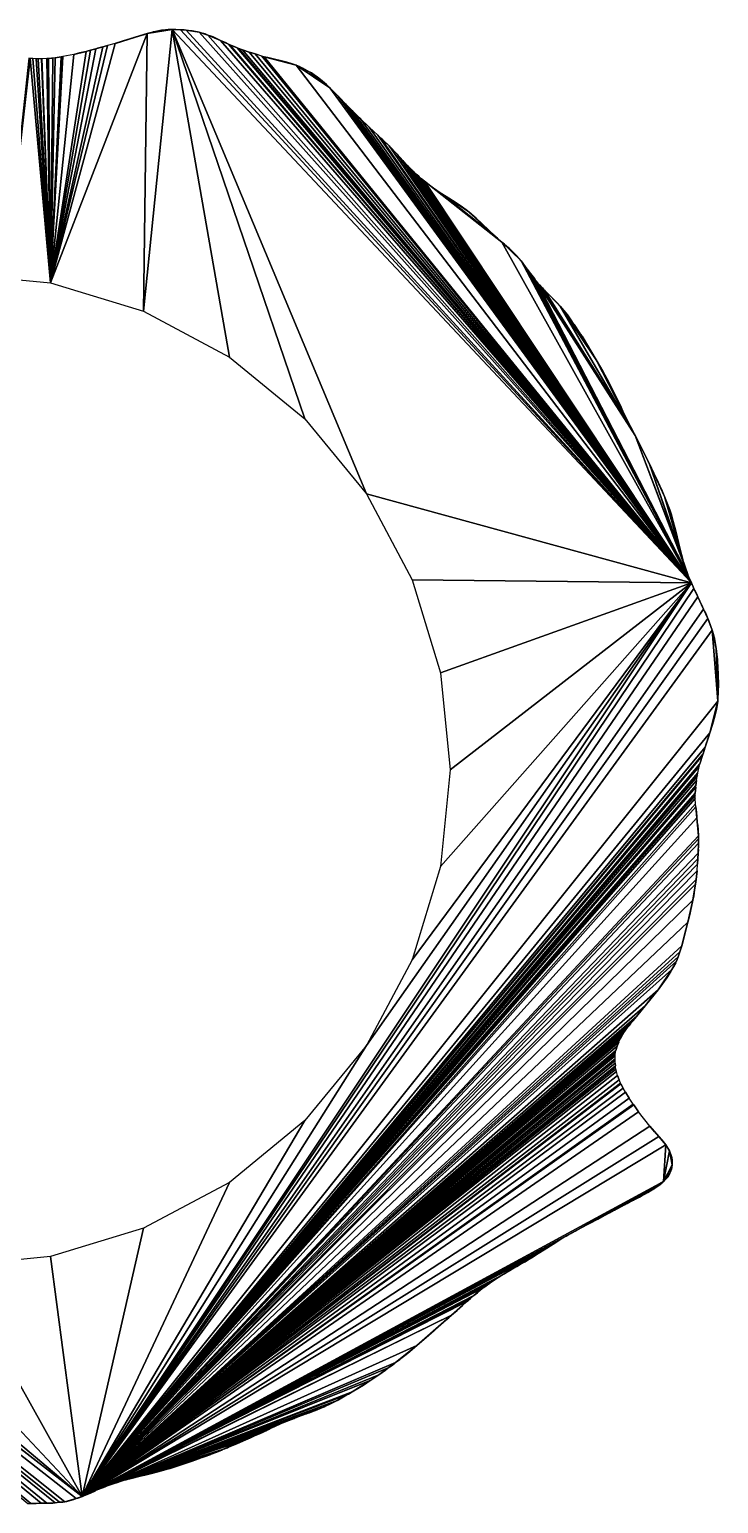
# Model space of a CAD drawing. Extents: x -96 to 96, y -94 to 92.
# Drawn here: x 9.5 to 95.5, y -91.7 to 92.5 of the extents above; entities that cross this region are included whole.
import ezdxf

# ---------------------------------------------------------------- set-up
doc = ezdxf.new("R2010")
doc.units = 0

msp = doc.modelspace()

# ---------------------------------------------------------------- linework, layer by layer
for points in [[(23.73, 57.28, 98), (34.45, 51.55, 98), (27.31, 92.46, 98)], [(23.73, 57.28, 98), (27.31, 92.46, 98), (24.18, 91.96, 98)], [(27.31, 92.46, 98), (25.22, 92.22, 98), (24.18, 91.96, 98)], [(25.22, 92.22, 98), (24.7, 92.11, 98), (24.18, 91.96, 98)], [(24.7, 92.11, 98), (24.39, 92.03, 98), (24.18, 91.96, 98)], [(25.22, 92.22, 98), (24.91, 92.17, 98), (24.7, 92.11, 98)], [(27.31, 92.46, 98), (25.74, 92.33, 98), (25.22, 92.22, 98)], [(25.74, 92.33, 98), (25.43, 92.28, 98), (25.22, 92.22, 98)], [(27.31, 92.46, 98), (26.27, 92.4, 98), (25.74, 92.33, 98)], [(26.27, 92.4, 98), (25.96, 92.37, 98), (25.74, 92.33, 98)], [(27.31, 92.46, 98), (26.48, 92.44, 98), (26.27, 92.4, 98)], [(27.31, 92.46, 98), (26.79, 92.45, 98), (26.48, 92.44, 98)], [(27.31, 92.46, 98), (27, 92.47, 98), (26.79, 92.45, 98)], [(28.34, 92.42, 98), (27.52, 92.47, 98), (27.31, 92.46, 98)], [(92.13, 23.33, 98), (28.34, 92.42, 98), (27.31, 92.46, 98)], [(51.55, 34.45, 98), (92.13, 23.33, 98), (27.31, 92.46, 98)], [(43.84, 43.84, 98), (51.55, 34.45, 98), (27.31, 92.46, 98)], [(34.45, 51.55, 98), (43.84, 43.84, 98), (27.31, 92.46, 98)], [(28.34, 92.42, 98), (27.73, 92.47, 98), (27.52, 92.47, 98)], [(29.05, 92.37, 98), (28.57, 92.42, 98), (28.34, 92.42, 98)], [(92.13, 23.33, 98), (29.05, 92.37, 98), (28.34, 92.42, 98)], [(29.05, 92.37, 98), (28.79, 92.41, 98), (28.57, 92.42, 98)], [(30.65, 92.12, 98), (29.61, 92.32, 98), (29.05, 92.37, 98)], [(92.13, 23.33, 98), (30.65, 92.12, 98), (29.05, 92.37, 98)], [(30.65, 92.12, 98), (29.77, 92.29, 98), (29.61, 92.32, 98)], [(31.75, 91.78, 98), (30.87, 92.06, 98), (30.65, 92.12, 98)], [(92.13, 23.33, 98), (31.75, 91.78, 98), (30.65, 92.12, 98)], [(12.1, 60.81, 98), (23.73, 57.28, 98), (24.18, 91.96, 98)], [(12.1, 60.81, 98), (24.18, 91.96, 98), (20.16, 90.72, 98)], [(12.1, 60.81, 98), (20.16, 90.72, 98), (19.23, 90.45, 98)], [(12.1, 60.81, 98), (19.23, 90.45, 98), (18.64, 90.3, 98)], [(12.1, 60.81, 98), (18.64, 90.3, 98), (17.76, 90.06, 98)], [(18.64, 90.3, 98), (17.95, 90.12, 98), (17.76, 90.06, 98)], [(18.64, 90.3, 98), (18.52, 90.27, 98), (17.95, 90.12, 98)], [(19.23, 90.45, 98), (18.69, 90.31, 98), (18.64, 90.3, 98)], [(19.23, 90.45, 98), (19.01, 90.39, 98), (18.69, 90.31, 98)], [(24.18, 91.96, 98), (20.22, 90.74, 98), (20.16, 90.72, 98)], [(24.18, 91.96, 98), (21.05, 91, 98), (20.22, 90.74, 98)], [(21.05, 91, 98), (20.25, 90.75, 98), (20.22, 90.74, 98)], [(24.18, 91.96, 98), (22.3, 91.39, 98), (21.05, 91, 98)], [(22.3, 91.39, 98), (21.73, 91.21, 98), (21.05, 91, 98)], [(21.73, 91.21, 98), (21.47, 91.14, 98), (21.05, 91, 98)], [(22.3, 91.39, 98), (21.94, 91.28, 98), (21.73, 91.21, 98)], [(24.18, 91.96, 98), (23.14, 91.65, 98), (22.3, 91.39, 98)], [(23.14, 91.65, 98), (22.52, 91.46, 98), (22.3, 91.39, 98)], [(24.18, 91.96, 98), (23.7, 91.82, 98), (23.14, 91.65, 98)], [(23.7, 91.82, 98), (23.39, 91.74, 98), (23.14, 91.65, 98)], [(24.18, 91.96, 98), (23.87, 91.88, 98), (23.7, 91.82, 98)], [(31.75, 91.78, 98), (31.42, 91.91, 98), (30.87, 92.06, 98)], [(33.33, 91.09, 98), (32.18, 91.63, 98), (31.75, 91.78, 98)], [(92.13, 23.33, 98), (33.33, 91.09, 98), (31.75, 91.78, 98)], [(33.33, 91.09, 98), (32.4, 91.55, 98), (32.18, 91.63, 98)], [(34.31, 90.64, 98), (34.02, 90.79, 98), (33.33, 91.09, 98)], [(92.13, 23.33, 98), (34.31, 90.64, 98), (33.33, 91.09, 98)], [(92.13, 23.33, 98), (34.51, 90.56, 98), (34.31, 90.64, 98)], [(35.41, 90.16, 98), (35.23, 90.25, 98), (34.51, 90.56, 98)], [(92.13, 23.33, 98), (35.41, 90.16, 98), (34.51, 90.56, 98)], [(6.46, 61.36, 98), (9.57, 88.86, 98), (9.39, 88.88, 98)], [(9.57, 88.86, 98), (6.46, 61.36, 98), (12.1, 60.81, 98)], [(9.9, 88.83, 98), (9.57, 88.86, 98), (12.1, 60.81, 98)], [(10.3, 88.81, 98), (9.9, 88.83, 98), (12.1, 60.81, 98)], [(10.58, 88.81, 98), (10.3, 88.81, 98), (12.1, 60.81, 98)], [(10.96, 88.8, 98), (10.58, 88.81, 98), (12.1, 60.81, 98)], [(11.03, 88.81, 98), (10.96, 88.8, 98), (12.1, 60.81, 98)], [(11.65, 88.83, 98), (11.03, 88.81, 98), (12.1, 60.81, 98)], [(11.87, 88.84, 98), (11.65, 88.83, 98), (12.1, 60.81, 98)], [(12.39, 88.9, 98), (12.23, 88.89, 98), (11.87, 88.84, 98)], [(12.39, 88.9, 98), (11.87, 88.84, 98), (12.1, 60.81, 98)], [(12.1, 60.81, 98), (17.76, 90.06, 98), (17.08, 89.87, 98)], [(12.1, 60.81, 98), (17.08, 89.87, 98), (16.56, 89.74, 98)], [(12.1, 60.81, 98), (16.56, 89.74, 98), (15, 89.35, 98)], [(12.1, 60.81, 98), (15, 89.35, 98), (13.66, 89.08, 98)], [(13.66, 89.08, 98), (13.44, 89.04, 98), (12.1, 60.81, 98)], [(13.44, 89.04, 98), (12.7, 88.93, 98), (12.1, 60.81, 98)], [(12.7, 88.93, 98), (12.39, 88.9, 98), (12.1, 60.81, 98)], [(13.44, 89.04, 98), (13, 88.98, 98), (12.7, 88.93, 98)], [(16.56, 89.74, 98), (15.74, 89.54, 98), (15, 89.35, 98)], [(17.08, 89.87, 98), (16.67, 89.77, 98), (16.56, 89.74, 98)], [(17.76, 90.06, 98), (17.63, 90.03, 98), (17.08, 89.87, 98)], [(92.13, 23.33, 98), (35.61, 90.08, 98), (35.41, 90.16, 98)], [(92.13, 23.33, 98), (36.08, 89.91, 98), (35.61, 90.08, 98)], [(36.92, 89.64, 98), (36.3, 89.85, 98), (36.08, 89.91, 98)], [(92.13, 23.33, 98), (36.92, 89.64, 98), (36.08, 89.91, 98)], [(37.65, 89.41, 98), (37.23, 89.55, 98), (36.92, 89.64, 98)], [(92.13, 23.33, 98), (37.65, 89.41, 98), (36.92, 89.64, 98)], [(92.13, 23.33, 98), (38.48, 89.15, 98), (37.65, 89.41, 98)], [(92.13, 23.33, 98), (38.78, 89.07, 98), (38.48, 89.15, 98)], [(41.61, 88.38, 98), (39.23, 88.97, 98), (38.78, 89.07, 98)], [(42.76, 88, 98), (41.61, 88.38, 98), (38.78, 89.07, 98)], [(92.13, 23.33, 98), (42.76, 88, 98), (38.78, 89.07, 98)], [(41.61, 88.38, 98), (40.57, 88.65, 98), (39.23, 88.97, 98)], [(42.41, 88.12, 98), (42.14, 88.22, 98), (41.61, 88.38, 98)], [(42.76, 88, 98), (42.41, 88.12, 98), (41.61, 88.38, 98)], [(42.76, 88, 98), (42.54, 88.08, 98), (42.41, 88.12, 98)], [(43.47, 87.69, 98), (43.18, 87.83, 98), (42.76, 88, 98)], [(44.49, 87.16, 98), (43.47, 87.69, 98), (42.76, 88, 98)], [(46.98, 85.18, 98), (44.49, 87.16, 98), (42.76, 88, 98)], [(92.13, 23.33, 98), (46.98, 85.18, 98), (42.76, 88, 98)], [(44.49, 87.16, 98), (43.61, 87.62, 98), (43.47, 87.69, 98)], [(44.49, 87.16, 98), (44.21, 87.32, 98), (43.61, 87.62, 98)], [(45.03, 86.79, 98), (44.67, 87.04, 98), (44.49, 87.16, 98)], [(45.83, 86.21, 98), (45.03, 86.79, 98), (44.49, 87.16, 98)], [(46.98, 85.18, 98), (45.83, 86.21, 98), (44.49, 87.16, 98)], [(45.83, 86.21, 98), (45.45, 86.51, 98), (45.03, 86.79, 98)], [(46.55, 85.6, 98), (46.3, 85.82, 98), (45.83, 86.21, 98)], [(46.98, 85.18, 98), (46.55, 85.6, 98), (45.83, 86.21, 98)], [(46.98, 85.18, 98), (46.74, 85.42, 98), (46.55, 85.6, 98)], [(47.58, 84.59, 98), (47.07, 85.1, 98), (46.98, 85.18, 98)], [(48.01, 84.14, 98), (47.58, 84.59, 98), (46.98, 85.18, 98)], [(92.13, 23.33, 98), (48.01, 84.14, 98), (46.98, 85.18, 98)], [(48.01, 84.14, 98), (47.82, 84.35, 98), (47.58, 84.59, 98)], [(48.92, 83.19, 98), (48.23, 83.92, 98), (48.01, 84.14, 98)], [(92.13, 23.33, 98), (48.92, 83.19, 98), (48.01, 84.14, 98)], [(92.13, 23.33, 98), (49.75, 82.35, 98), (48.92, 83.19, 98)], [(50.79, 81.3, 98), (50.49, 81.61, 98), (49.75, 82.35, 98)], [(92.13, 23.33, 98), (50.79, 81.3, 98), (49.75, 82.35, 98)], [(50.79, 81.3, 98), (50.58, 81.51, 98), (50.49, 81.61, 98)], [(51.89, 80.27, 98), (51, 81.11, 98), (50.79, 81.3, 98)], [(92.13, 23.33, 98), (51.89, 80.27, 98), (50.79, 81.3, 98)], [(92.13, 23.33, 98), (52.98, 79.25, 98), (51.89, 80.27, 98)], [(53.34, 78.91, 98), (53.11, 79.13, 98), (52.98, 79.25, 98)], [(92.13, 23.33, 98), (53.34, 78.91, 98), (52.98, 79.25, 98)], [(54.37, 77.92, 98), (53.59, 78.67, 98), (53.34, 78.91, 98)], [(92.13, 23.33, 98), (54.37, 77.92, 98), (53.34, 78.91, 98)], [(55.38, 76.88, 98), (54.65, 77.64, 98), (54.37, 77.92, 98)], [(92.13, 23.33, 98), (55.38, 76.88, 98), (54.37, 77.92, 98)], [(55.38, 76.88, 98), (55.18, 77.1, 98), (54.65, 77.64, 98)], [(56.09, 76.12, 98), (55.64, 76.62, 98), (55.38, 76.88, 98)], [(92.13, 23.33, 98), (56.09, 76.12, 98), (55.38, 76.88, 98)], [(92.13, 23.33, 98), (56.74, 75.44, 98), (56.09, 76.12, 98)], [(57.25, 74.9, 98), (57.05, 75.12, 98), (56.74, 75.44, 98)], [(92.13, 23.33, 98), (57.25, 74.9, 98), (56.74, 75.44, 98)], [(92.13, 23.33, 98), (57.46, 74.69, 98), (57.25, 74.9, 98)], [(92.13, 23.33, 98), (57.77, 74.4, 98), (57.46, 74.69, 98)], [(58.31, 73.91, 98), (58.08, 74.13, 98), (57.77, 74.4, 98)], [(92.13, 23.33, 98), (58.31, 73.91, 98), (57.77, 74.4, 98)], [(58.78, 73.51, 98), (58.58, 73.69, 98), (58.31, 73.91, 98)], [(92.13, 23.33, 98), (58.78, 73.51, 98), (58.31, 73.91, 98)], [(68.47, 65.91, 98), (59.43, 73.01, 98), (58.78, 73.51, 98)], [(92.13, 23.33, 98), (68.47, 65.91, 98), (58.78, 73.51, 98)], [(68.47, 65.91, 98), (59.65, 72.84, 98), (59.43, 73.01, 98)], [(67.7, 66.58, 98), (60.35, 72.37, 98), (59.65, 72.84, 98)], [(68.47, 65.91, 98), (67.7, 66.58, 98), (59.65, 72.84, 98)], [(60.96, 71.96, 98), (60.85, 72.03, 98), (60.35, 72.37, 98)], [(67.58, 66.69, 98), (60.96, 71.96, 98), (60.35, 72.37, 98)], [(67.7, 66.58, 98), (67.58, 66.69, 98), (60.35, 72.37, 98)], [(64.16, 69.8, 98), (61.82, 71.4, 98), (60.96, 71.96, 98)], [(67.58, 66.69, 98), (64.16, 69.8, 98), (60.96, 71.96, 98)], [(62.74, 70.81, 98), (62.6, 70.9, 98), (61.82, 71.4, 98)], [(64.16, 69.8, 98), (62.74, 70.81, 98), (61.82, 71.4, 98)], [(64.16, 69.8, 98), (63.36, 70.38, 98), (62.74, 70.81, 98)], [(64.71, 69.36, 98), (64.63, 69.43, 98), (64.16, 69.8, 98)], [(67.58, 66.69, 98), (64.71, 69.36, 98), (64.16, 69.8, 98)], [(67.58, 66.69, 98), (64.98, 69.13, 98), (64.71, 69.36, 98)], [(67.58, 66.69, 98), (65.25, 68.9, 98), (64.98, 69.13, 98)], [(68.47, 65.91, 98), (67.93, 66.39, 98), (67.7, 66.58, 98)], [(69.1, 65.38, 98), (68.79, 65.65, 98), (68.47, 65.91, 98)], [(69.87, 64.66, 98), (69.1, 65.38, 98), (68.47, 65.91, 98)], [(70.85, 63.57, 98), (69.87, 64.66, 98), (68.47, 65.91, 98)], [(92.13, 23.33, 98), (70.85, 63.57, 98), (68.47, 65.91, 98)], [(69.87, 64.66, 98), (69.36, 65.16, 98), (69.1, 65.38, 98)], [(70.85, 63.57, 98), (70.31, 64.21, 98), (69.87, 64.66, 98)], [(71.36, 62.87, 98), (71.02, 63.35, 98), (70.85, 63.57, 98)], [(92.13, 23.33, 98), (71.36, 62.87, 98), (70.85, 63.57, 98)], [(71.62, 62.52, 98), (71.58, 62.59, 98), (71.36, 62.87, 98)], [(92.13, 23.33, 98), (71.62, 62.52, 98), (71.36, 62.87, 98)], [(72.05, 61.98, 98), (71.84, 62.26, 98), (71.62, 62.52, 98)], [(92.13, 23.33, 98), (72.05, 61.98, 98), (71.62, 62.52, 98)], [(72.52, 61.37, 98), (72.17, 61.83, 98), (72.05, 61.98, 98)], [(91.93, 23.8, 98), (72.52, 61.37, 98), (72.05, 61.98, 98)], [(92.13, 23.33, 98), (91.93, 23.8, 98), (72.05, 61.98, 98)], [(91.7, 24.39, 98), (72.84, 60.96, 98), (72.52, 61.37, 98)], [(91.93, 23.8, 98), (91.7, 24.39, 98), (72.52, 61.37, 98)], [(85.1, 41.77, 98), (73.17, 60.56, 98), (72.84, 60.96, 98)], [(91.7, 24.39, 98), (85.1, 41.77, 98), (72.84, 60.96, 98)], [(73.43, 60.28, 98), (73.31, 60.42, 98), (73.17, 60.56, 98)], [(85.1, 41.77, 98), (73.43, 60.28, 98), (73.17, 60.56, 98)], [(73.77, 59.91, 98), (73.6, 60.11, 98), (73.43, 60.28, 98)], [(85.1, 41.77, 98), (73.77, 59.91, 98), (73.43, 60.28, 98)], [(75.73, 57.91, 98), (75.23, 58.46, 98), (73.77, 59.91, 98)], [(84.7, 42.53, 98), (75.73, 57.91, 98), (73.77, 59.91, 98)], [(85.1, 41.77, 98), (84.7, 42.53, 98), (73.77, 59.91, 98)], [(75.73, 57.91, 98), (75.43, 58.24, 98), (75.23, 58.46, 98)], [(76.64, 56.81, 98), (76.25, 57.3, 98), (75.73, 57.91, 98)], [(80.22, 51.22, 98), (76.64, 56.81, 98), (75.73, 57.91, 98)], [(84.7, 42.53, 98), (80.22, 51.22, 98), (75.73, 57.91, 98)], [(77.07, 56.21, 98), (76.81, 56.59, 98), (76.64, 56.81, 98)], [(80.22, 51.22, 98), (77.07, 56.21, 98), (76.64, 56.81, 98)], [(80.22, 51.22, 98), (77.49, 55.63, 98), (77.07, 56.21, 98)], [(78.13, 54.67, 98), (77.92, 55, 98), (77.49, 55.63, 98)], [(80.22, 51.22, 98), (78.13, 54.67, 98), (77.49, 55.63, 98)], [(80.22, 51.22, 98), (78.33, 54.38, 98), (78.13, 54.67, 98)], [(80.22, 51.22, 98), (78.47, 54.17, 98), (78.33, 54.38, 98)], [(80.22, 51.22, 98), (79.31, 52.79, 98), (78.47, 54.17, 98)], [(80.64, 50.48, 98), (80.3, 51.08, 98), (80.22, 51.22, 98)], [(81.8, 48.41, 98), (80.64, 50.48, 98), (80.22, 51.22, 98)], [(83.58, 44.78, 98), (81.8, 48.41, 98), (80.22, 51.22, 98)], [(83.99, 43.94, 98), (83.58, 44.78, 98), (80.22, 51.22, 98)], [(84.2, 43.52, 98), (83.99, 43.94, 98), (80.22, 51.22, 98)], [(84.7, 42.53, 98), (84.2, 43.52, 98), (80.22, 51.22, 98)], [(80.64, 50.48, 98), (80.45, 50.83, 98), (80.3, 51.08, 98)], [(81.06, 49.78, 98), (80.83, 50.17, 98), (80.64, 50.48, 98)], [(81.8, 48.41, 98), (81.06, 49.78, 98), (80.64, 50.48, 98)], [(81.8, 48.41, 98), (81.58, 48.83, 98), (81.06, 49.78, 98)], [(82.62, 46.75, 98), (82.32, 47.38, 98), (81.8, 48.41, 98)], [(83.35, 45.27, 98), (82.62, 46.75, 98), (81.8, 48.41, 98)], [(83.58, 44.78, 98), (83.35, 45.27, 98), (81.8, 48.41, 98)], [(83.35, 45.27, 98), (82.84, 46.33, 98), (82.62, 46.75, 98)], [(83.58, 44.78, 98), (83.48, 45, 98), (83.35, 45.27, 98)], [(84.2, 43.52, 98), (84.09, 43.74, 98), (83.99, 43.94, 98)], [(85.1, 41.77, 98), (84.97, 42.03, 98), (84.7, 42.53, 98)], [(85.87, 40.29, 98), (85.77, 40.5, 98), (85.1, 41.77, 98)], [(86.84, 38.29, 98), (85.87, 40.29, 98), (85.1, 41.77, 98)], [(91.3, 25.48, 98), (86.84, 38.29, 98), (85.1, 41.77, 98)], [(91.7, 24.39, 98), (91.3, 25.48, 98), (85.1, 41.77, 98)], [(86.33, 39.35, 98), (85.98, 40.09, 98), (85.87, 40.29, 98)], [(86.84, 38.29, 98), (86.33, 39.35, 98), (85.87, 40.29, 98)], [(86.84, 38.29, 98), (86.49, 39.03, 98), (86.33, 39.35, 98)], [(86.84, 38.29, 98), (86.64, 38.73, 98), (86.49, 39.03, 98)], [(86.84, 38.29, 98), (86.74, 38.52, 98), (86.64, 38.73, 98)], [(87.44, 37.05, 98), (87.25, 37.47, 98), (86.84, 38.29, 98)], [(88.78, 34.13, 98), (87.44, 37.05, 98), (86.84, 38.29, 98)], [(91.06, 26.24, 98), (88.78, 34.13, 98), (86.84, 38.29, 98)], [(91.2, 25.77, 98), (91.06, 26.24, 98), (86.84, 38.29, 98)], [(91.3, 25.48, 98), (91.2, 25.77, 98), (86.84, 38.29, 98)], [(88.19, 35.46, 98), (87.79, 36.31, 98), (87.44, 37.05, 98)], [(88.78, 34.13, 98), (88.19, 35.46, 98), (87.44, 37.05, 98)], [(88.19, 35.46, 98), (88.03, 35.83, 98), (87.79, 36.31, 98)], [(88.57, 34.63, 98), (88.5, 34.82, 98), (88.19, 35.46, 98)], [(88.78, 34.13, 98), (88.57, 34.63, 98), (88.19, 35.46, 98)], [(51.55, 34.45, 98), (57.28, 23.73, 98), (92.13, 23.33, 98)], [(88.78, 34.13, 98), (88.69, 34.36, 98), (88.57, 34.63, 98)], [(89.43, 32.47, 98), (88.95, 33.72, 98), (88.78, 34.13, 98)], [(90.73, 27.5, 98), (89.43, 32.47, 98), (88.78, 34.13, 98)], [(91.06, 26.24, 98), (90.73, 27.5, 98), (88.78, 34.13, 98)], [(89.63, 31.82, 98), (89.5, 32.25, 98), (89.43, 32.47, 98)], [(90.73, 27.5, 98), (89.63, 31.82, 98), (89.43, 32.47, 98)], [(90.73, 27.5, 98), (89.7, 31.61, 98), (89.63, 31.82, 98)], [(90.14, 29.97, 98), (89.82, 31.21, 98), (89.7, 31.61, 98)], [(90.73, 27.5, 98), (90.14, 29.97, 98), (89.7, 31.61, 98)], [(90.73, 27.5, 98), (90.15, 29.95, 98), (90.14, 29.97, 98)], [(90.62, 27.98, 98), (90.48, 28.6, 98), (90.15, 29.95, 98)], [(90.73, 27.5, 98), (90.62, 27.98, 98), (90.15, 29.95, 98)], [(91.06, 26.24, 98), (90.95, 26.68, 98), (90.73, 27.5, 98)], [(91.7, 24.39, 98), (91.61, 24.66, 98), (91.3, 25.48, 98)], [(16.04, -90.79, 98), (92.44, 22.65, 98), (92.13, 23.33, 98)], [(51.55, -34.45, 98), (16.04, -90.79, 98), (92.13, 23.33, 98)], [(16.04, -90.79, 98), (92.93, 21.6, 98), (92.44, 22.65, 98)], [(57.28, -23.73, 98), (51.55, -34.45, 98), (92.13, 23.33, 98)], [(57.28, 23.73, 98), (60.81, 12.1, 98), (92.13, 23.33, 98)], [(60.81, -12.1, 98), (57.28, -23.73, 98), (92.13, 23.33, 98)], [(62, 0, 98), (60.81, -12.1, 98), (92.13, 23.33, 98)], [(60.81, 12.1, 98), (62, 0, 98), (92.13, 23.33, 98)], [(92.13, 23.33, 98), (91.98, 23.69, 98), (91.93, 23.8, 98)], [(92.44, 22.65, 98), (92.22, 23.14, 98), (92.13, 23.33, 98)], [(92.44, 22.65, 98), (92.34, 22.88, 98), (92.22, 23.14, 98)], [(92.93, 21.6, 98), (92.54, 22.44, 98), (92.44, 22.65, 98)], [(92.83, 21.82, 98), (92.76, 21.99, 98), (92.54, 22.44, 98)], [(92.93, 21.6, 98), (92.83, 21.82, 98), (92.54, 22.44, 98)], [(16.04, -90.79, 98), (93.65, 20.06, 98), (92.93, 21.6, 98)], [(93.65, 20.06, 98), (93.4, 20.62, 98), (92.93, 21.6, 98)], [(93.65, 20.06, 98), (93.57, 20.25, 98), (93.4, 20.62, 98)], [(16.04, -90.79, 98), (94.19, 18.9, 98), (93.65, 20.06, 98)], [(16.04, -90.79, 98), (94.72, 17.43, 98), (94.19, 18.9, 98)], [(94.19, 18.9, 98), (93.84, 19.71, 98), (93.65, 20.06, 98)], [(94.19, 18.9, 98), (93.9, 19.56, 98), (93.84, 19.71, 98)], [(94.32, 18.58, 98), (94.28, 18.69, 98), (94.19, 18.9, 98)], [(94.72, 17.43, 98), (94.32, 18.58, 98), (94.19, 18.9, 98)], [(94.72, 17.43, 98), (94.36, 18.48, 98), (94.32, 18.58, 98)], [(94.72, 17.43, 98), (94.48, 18.16, 98), (94.36, 18.48, 98)], [(16.04, -90.79, 98), (95.42, 8.56, 98), (94.72, 17.43, 98)], [(94.87, 16.91, 98), (94.81, 17.12, 98), (94.72, 17.43, 98)], [(95.22, 15.16, 98), (94.87, 16.91, 98), (94.72, 17.43, 98)], [(95.42, 8.56, 98), (95.22, 15.16, 98), (94.72, 17.43, 98)], [(95.22, 15.16, 98), (94.95, 16.6, 98), (94.87, 16.91, 98)], [(95.22, 15.16, 98), (95.15, 15.56, 98), (94.95, 16.6, 98)], [(95.37, 13.61, 98), (95.33, 14.22, 98), (95.22, 15.16, 98)], [(95.47, 11.9, 98), (95.37, 13.61, 98), (95.22, 15.16, 98)], [(95.42, 8.56, 98), (95.47, 11.9, 98), (95.22, 15.16, 98)], [(95.37, 13.61, 98), (95.35, 13.99, 98), (95.33, 14.22, 98)], [(95.44, 12.73, 98), (95.4, 13.31, 98), (95.37, 13.61, 98)], [(95.47, 11.9, 98), (95.44, 12.73, 98), (95.37, 13.61, 98)], [(95.44, 12.73, 98), (95.43, 12.89, 98), (95.4, 13.31, 98)], [(95.42, 8.56, 98), (95.44, 8.87, 98), (95.47, 11.9, 98)], [(95.47, 11.9, 98), (95.45, 12.52, 98), (95.44, 12.73, 98)], [(95.44, 8.87, 98), (95.51, 10.64, 98), (95.47, 11.9, 98)], [(95.51, 10.64, 98), (95.48, 11.69, 98), (95.47, 11.9, 98)], [(95.44, 8.87, 98), (95.5, 9.6, 98), (95.51, 10.64, 98)], [(16.04, -90.79, 98), (94.43, 4.59, 98), (95.42, 8.56, 98)], [(94.43, 4.59, 98), (95.06, 6.68, 98), (95.42, 8.56, 98)], [(95.06, 6.68, 98), (95.27, 7.51, 98), (95.42, 8.56, 98)], [(95.06, 6.68, 98), (95.15, 6.99, 98), (95.27, 7.51, 98)], [(95.27, 7.51, 98), (95.29, 7.58, 98), (95.42, 8.56, 98)], [(95.42, 8.56, 98), (95.43, 8.66, 98), (95.44, 8.87, 98)], [(94.43, 4.59, 98), (94.78, 5.64, 98), (95.06, 6.68, 98)], [(94.43, 4.59, 98), (94.53, 4.9, 98), (94.78, 5.64, 98)], [(94.53, 4.9, 98), (94.73, 5.43, 98), (94.78, 5.64, 98)], [(94.78, 5.64, 98), (94.97, 6.31, 98), (95.06, 6.68, 98)], [(16.04, -90.79, 98), (93.83, 2.8, 98), (94.43, 4.59, 98)], [(93.83, 2.8, 98), (94.09, 3.55, 98), (94.43, 4.59, 98)], [(94.09, 3.55, 98), (94.31, 4.18, 98), (94.43, 4.59, 98)], [(94.09, 3.55, 98), (94.24, 3.97, 98), (94.31, 4.18, 98)], [(94.31, 4.18, 98), (94.36, 4.35, 98), (94.43, 4.59, 98)], [(16.04, -90.79, 98), (93.58, 1.98, 98), (93.83, 2.8, 98)], [(16.04, -90.79, 98), (93.52, 1.77, 98), (93.58, 1.98, 98)], [(93.58, 1.98, 98), (93.69, 2.29, 98), (93.83, 2.8, 98)], [(93.83, 2.8, 98), (94.02, 3.34, 98), (94.09, 3.55, 98)], [(16.04, -90.79, 98), (93.2, 0.75, 98), (93.52, 1.77, 98)], [(16.04, -90.79, 98), (93.11, 0.42, 98), (93.2, 0.75, 98)], [(16.04, -90.79, 98), (92.91, -0.41, 98), (93.11, 0.42, 98)], [(93.2, 0.75, 98), (93.4, 1.38, 98), (93.52, 1.77, 98)], [(16.04, -90.79, 98), (92.87, -0.63, 98), (92.91, -0.41, 98)], [(16.04, -90.79, 98), (92.83, -0.84, 98), (92.87, -0.63, 98)], [(16.04, -90.79, 98), (92.76, -1.35, 98), (92.83, -0.84, 98)], [(16.04, -90.79, 98), (92.69, -1.98, 98), (92.76, -1.35, 98)], [(92.69, -1.98, 98), (92.73, -1.67, 98), (92.76, -1.35, 98)], [(16.04, -90.79, 98), (92.66, -2.19, 98), (92.69, -1.98, 98)], [(16.04, -90.79, 98), (92.61, -2.91, 98), (92.66, -2.19, 98)], [(16.04, -90.79, 98), (92.6, -3.23, 98), (92.61, -2.91, 98)], [(16.04, -90.79, 98), (92.6, -3.58, 98), (92.6, -3.23, 98)], [(16.04, -90.79, 98), (92.63, -4.28, 98), (92.6, -3.58, 98)], [(92.61, -2.91, 98), (92.64, -2.5, 98), (92.66, -2.19, 98)], [(16.04, -90.79, 98), (92.67, -4.63, 98), (92.63, -4.28, 98)], [(16.04, -90.79, 98), (92.81, -5.99, 98), (92.67, -4.63, 98)], [(92.76, -5.32, 98), (92.74, -4.98, 98), (92.67, -4.63, 98)], [(92.81, -5.99, 98), (92.76, -5.32, 98), (92.67, -4.63, 98)], [(92.81, -5.99, 98), (92.79, -5.63, 98), (92.76, -5.32, 98)], [(16.04, -90.79, 98), (93.01, -8.24, 98), (92.81, -5.99, 98)], [(92.81, -5.99, 98), (92.81, -5.84, 98), (92.79, -5.63, 98)], [(93.01, -8.24, 98), (92.92, -6.89, 98), (92.81, -5.99, 98)], [(93.01, -8.24, 98), (92.94, -6.99, 98), (92.92, -6.89, 98)], [(-90.8, -7.93, 98), (9.26, -91.67, 98), (9.66, -91.66, 98)], [(-90.8, -7.93, 98), (9.66, -91.66, 98), (10.92, -91.64, 98)], [(-90.8, -7.93, 98), (10.92, -91.64, 98), (11.65, -91.62, 98)], [(-90.8, -7.93, 98), (11.65, -91.62, 98), (12.7, -91.57, 98)], [(-90.8, -7.93, 98), (12.7, -91.57, 98), (13.22, -91.52, 98)], [(-90.8, -7.93, 98), (13.22, -91.52, 98), (13.91, -91.44, 98)], [(-90.8, -7.93, 98), (13.91, -91.44, 98), (15.31, -91.05, 98)], [(-90.8, -7.93, 98), (15.31, -91.05, 98), (16.04, -90.79, 98)], [(-34.45, -51.55, 98), (-90.8, -7.93, 98), (16.04, -90.79, 98)], [(16.04, -90.79, 98), (93.01, -8.64, 98), (93.01, -8.24, 98)], [(16.04, -90.79, 98), (93.01, -9.19, 98), (93.01, -8.64, 98)], [(16.04, -90.79, 98), (92.97, -10.41, 98), (93.01, -9.19, 98)], [(92.97, -10.41, 98), (93, -9.98, 98), (93.01, -9.19, 98)], [(93.01, -8.64, 98), (93.02, -8.45, 98), (93.01, -8.24, 98)], [(93.01, -9.19, 98), (93.02, -9, 98), (93.01, -8.64, 98)], [(16.04, -90.79, 98), (92.92, -11.15, 98), (92.97, -10.41, 98)], [(92.92, -11.15, 98), (92.97, -10.46, 98), (92.97, -10.41, 98)], [(92.97, -10.41, 98), (92.98, -10.34, 98), (93, -9.98, 98)], [(16.04, -90.79, 98), (92.89, -11.8, 98), (92.92, -11.15, 98)], [(16.04, -90.79, 98), (92.83, -12.64, 98), (92.89, -11.8, 98)], [(16.04, -90.79, 98), (92.71, -13.7, 98), (92.83, -12.64, 98)], [(92.71, -13.7, 98), (92.76, -13.3, 98), (92.83, -12.64, 98)], [(92.89, -11.8, 98), (92.91, -11.49, 98), (92.92, -11.15, 98)], [(16.04, -90.79, 98), (92.64, -14.31, 98), (92.71, -13.7, 98)], [(16.04, -90.79, 98), (92.31, -16.28, 98), (92.64, -14.31, 98)], [(92.31, -16.28, 98), (92.53, -15, 98), (92.64, -14.31, 98)], [(92.64, -14.31, 98), (92.69, -13.98, 98), (92.71, -13.7, 98)], [(92.64, -14.31, 98), (92.66, -14.19, 98), (92.69, -13.98, 98)], [(16.04, -90.79, 98), (91.69, -19.05, 98), (92.31, -16.28, 98)], [(91.69, -19.05, 98), (92.02, -17.67, 98), (92.31, -16.28, 98)], [(92.02, -17.67, 98), (92.24, -16.67, 98), (92.31, -16.28, 98)], [(92.31, -16.28, 98), (92.42, -15.76, 98), (92.53, -15, 98)], [(92.31, -16.28, 98), (92.36, -16.07, 98), (92.42, -15.76, 98)], [(92.42, -15.76, 98), (92.46, -15.55, 98), (92.53, -15, 98)], [(91.69, -19.05, 98), (91.97, -17.91, 98), (92.02, -17.67, 98)], [(91.69, -19.05, 98), (91.79, -18.69, 98), (91.97, -17.91, 98)], [(16.04, -90.79, 98), (90.92, -22.02, 98), (91.69, -19.05, 98)], [(90.92, -22.02, 98), (91.2, -20.98, 98), (91.69, -19.05, 98)], [(91.2, -20.98, 98), (91.35, -20.47, 98), (91.69, -19.05, 98)], [(16.04, -90.79, 98), (90.7, -22.76, 98), (90.92, -22.02, 98)], [(90.7, -22.76, 98), (90.77, -22.54, 98), (90.92, -22.02, 98)], [(90.92, -22.02, 98), (91.01, -21.73, 98), (91.2, -20.98, 98)], [(16.04, -90.79, 98), (90.47, -23.38, 98), (90.7, -22.76, 98)], [(16.04, -90.79, 98), (90.26, -23.9, 98), (90.47, -23.38, 98)], [(16.04, -90.79, 98), (89.7, -24.96, 98), (90.26, -23.9, 98)], [(89.7, -24.96, 98), (90.17, -24.11, 98), (90.26, -23.9, 98)], [(90.26, -23.9, 98), (90.39, -23.59, 98), (90.47, -23.38, 98)], [(90.47, -23.38, 98), (90.59, -23.07, 98), (90.7, -22.76, 98)], [(16.04, -90.79, 98), (87.97, -27.5, 98), (89.7, -24.96, 98)], [(87.97, -27.5, 98), (89.57, -25.2, 98), (89.7, -24.96, 98)], [(87.97, -27.5, 98), (89.06, -25.99, 98), (89.57, -25.2, 98)], [(89.06, -25.99, 98), (89.41, -25.46, 98), (89.57, -25.2, 98)], [(89.06, -25.99, 98), (89.28, -25.68, 98), (89.41, -25.46, 98)], [(89.57, -25.2, 98), (89.6, -25.15, 98), (89.7, -24.96, 98)], [(89.7, -24.96, 98), (90.01, -24.42, 98), (90.17, -24.11, 98)], [(89.7, -24.96, 98), (89.9, -24.63, 98), (90.01, -24.42, 98)], [(16.04, -90.79, 98), (86.37, -29.48, 98), (87.97, -27.5, 98)], [(86.37, -29.48, 98), (87.62, -27.93, 98), (87.97, -27.5, 98)], [(87.62, -27.93, 98), (87.76, -27.76, 98), (87.97, -27.5, 98)], [(87.97, -27.5, 98), (88.72, -26.46, 98), (89.06, -25.99, 98)], [(87.97, -27.5, 98), (88.56, -26.69, 98), (88.72, -26.46, 98)], [(88.72, -26.46, 98), (88.92, -26.2, 98), (89.06, -25.99, 98)], [(86.37, -29.48, 98), (87.47, -28.14, 98), (87.62, -27.93, 98)], [(16.04, -90.79, 98), (85.27, -30.81, 98), (86.37, -29.48, 98)], [(16.04, -90.79, 98), (84.85, -31.33, 98), (85.27, -30.81, 98)], [(84.85, -31.33, 98), (85, -31.16, 98), (85.27, -30.81, 98)], [(85.27, -30.81, 98), (86.03, -29.92, 98), (86.37, -29.48, 98)], [(16.04, -90.79, 98), (84.58, -31.67, 98), (84.85, -31.33, 98)], [(16.04, -90.79, 98), (84.38, -31.92, 98), (84.58, -31.67, 98)], [(16.04, -90.79, 98), (83.93, -32.5, 98), (84.38, -31.92, 98)], [(16.04, -90.79, 98), (83.86, -32.61, 98), (83.93, -32.5, 98)], [(16.04, -90.79, 98), (83.62, -32.98, 98), (83.86, -32.61, 98)], [(16.04, -90.79, 98), (83.34, -33.45, 98), (83.62, -32.98, 98)], [(84.38, -31.92, 98), (84.47, -31.82, 98), (84.58, -31.67, 98)], [(84.38, -31.92, 98), (84.39, -31.92, 98), (84.47, -31.82, 98)], [(16.04, -90.79, 98), (83.12, -33.86, 98), (83.34, -33.45, 98)], [(16.04, -90.79, 98), (83.05, -34.03, 98), (83.12, -33.86, 98)], [(16.04, -90.79, 98), (82.86, -34.55, 98), (83.05, -34.03, 98)], [(51.55, -34.45, 98), (43.84, -43.84, 98), (16.04, -90.79, 98)], [(16.04, -90.79, 98), (82.7, -35.07, 98), (82.86, -34.55, 98)], [(82.7, -35.07, 98), (82.8, -34.76, 98), (82.86, -34.55, 98)], [(82.86, -34.55, 98), (82.94, -34.34, 98), (83.05, -34.03, 98)], [(82.86, -34.55, 98), (82.87, -34.52, 98), (82.94, -34.34, 98)], [(16.04, -90.79, 98), (82.66, -35.28, 98), (82.7, -35.07, 98)], [(16.04, -90.79, 98), (82.62, -35.59, 98), (82.66, -35.28, 98)], [(16.04, -90.79, 98), (82.61, -35.73, 98), (82.62, -35.59, 98)], [(16.04, -90.79, 98), (82.59, -36.11, 98), (82.61, -35.73, 98)], [(16.04, -90.79, 98), (82.59, -36.33, 98), (82.59, -36.11, 98)], [(16.04, -90.79, 98), (82.61, -36.64, 98), (82.59, -36.33, 98)], [(16.04, -90.79, 98), (82.65, -37, 98), (82.61, -36.64, 98)], [(82.65, -37, 98), (82.64, -36.85, 98), (82.61, -36.64, 98)], [(16.04, -90.79, 98), (82.66, -37.16, 98), (82.65, -37, 98)], [(16.04, -90.79, 98), (82.71, -37.4, 98), (82.66, -37.16, 98)], [(16.04, -90.79, 98), (82.77, -37.68, 98), (82.71, -37.4, 98)], [(16.04, -90.79, 98), (82.91, -38.2, 98), (82.77, -37.68, 98)], [(16.04, -90.79, 98), (83.09, -38.72, 98), (82.91, -38.2, 98)], [(83.09, -38.72, 98), (82.95, -38.31, 98), (82.91, -38.2, 98)], [(16.04, -90.79, 98), (83.27, -39.14, 98), (83.09, -38.72, 98)], [(16.04, -90.79, 98), (83.32, -39.25, 98), (83.27, -39.14, 98)], [(16.04, -90.79, 98), (83.59, -39.77, 98), (83.32, -39.25, 98)], [(16.04, -90.79, 98), (83.89, -40.28, 98), (83.59, -39.77, 98)], [(16.04, -90.79, 98), (84.37, -41.04, 98), (83.89, -40.28, 98)], [(83.59, -39.77, 98), (83.44, -39.46, 98), (83.32, -39.25, 98)], [(83.59, -39.77, 98), (83.51, -39.61, 98), (83.44, -39.46, 98)], [(84.37, -41.04, 98), (84.07, -40.55, 98), (83.89, -40.28, 98)], [(16.04, -90.79, 98), (84.85, -41.76, 98), (84.37, -41.04, 98)], [(16.04, -90.79, 98), (84.93, -41.86, 98), (84.85, -41.76, 98)], [(16.04, -90.79, 98), (85.54, -42.72, 98), (84.93, -41.86, 98)], [(85.54, -42.72, 98), (85.34, -42.41, 98), (84.93, -41.86, 98)], [(16.04, -90.79, 98), (86.92, -44.52, 98), (85.54, -42.72, 98)], [(43.84, -43.84, 98), (34.45, -51.55, 98), (16.04, -90.79, 98)], [(16.04, -90.79, 98), (88.06, -45.83, 98), (86.92, -44.52, 98)], [(16.04, -90.79, 98), (88.92, -46.86, 98), (88.06, -45.83, 98)], [(88.06, -45.83, 98), (87.54, -45.23, 98), (86.92, -44.52, 98)], [(88.06, -45.83, 98), (87.66, -45.36, 98), (87.54, -45.23, 98)], [(88.06, -45.83, 98), (87.79, -45.51, 98), (87.66, -45.36, 98)], [(88.92, -46.86, 98), (88.15, -45.92, 98), (88.06, -45.83, 98)], [(88.92, -46.86, 98), (88.43, -46.24, 98), (88.15, -45.92, 98)], [(16.04, -90.79, 98), (88.64, -51.46, 98), (88.92, -46.86, 98)], [(88.92, -46.86, 98), (88.68, -46.54, 98), (88.43, -46.24, 98)], [(88.64, -51.46, 98), (89.41, -47.6, 98), (88.92, -46.86, 98)], [(88.64, -51.46, 98), (89.73, -49.37, 98), (89.41, -47.6, 98)], [(89.41, -47.6, 98), (89.08, -47.07, 98), (88.92, -46.86, 98)], [(89.41, -47.6, 98), (89.28, -47.38, 98), (89.08, -47.07, 98)], [(89.67, -48.43, 98), (89.61, -48.12, 98), (89.41, -47.6, 98)], [(89.73, -49.37, 98), (89.67, -48.43, 98), (89.41, -47.6, 98)], [(88.64, -51.46, 98), (89.45, -50.42, 98), (89.73, -49.37, 98)], [(89.45, -50.42, 98), (89.65, -49.92, 98), (89.73, -49.37, 98)], [(89.65, -49.92, 98), (89.71, -49.68, 98), (89.73, -49.37, 98)], [(89.73, -49.37, 98), (89.73, -48.64, 98), (89.67, -48.43, 98)], [(89.73, -49.37, 98), (89.76, -49.16, 98), (89.73, -48.64, 98)], [(-23.73, -57.28, 98), (-34.45, -51.55, 98), (16.04, -90.79, 98)], [(16.04, -90.79, 98), (77.83, -57.51, 98), (88.64, -51.46, 98)], [(34.45, -51.55, 98), (23.73, -57.28, 98), (16.04, -90.79, 98)], [(77.83, -57.51, 98), (81.91, -55.34, 98), (88.64, -51.46, 98)], [(81.91, -55.34, 98), (83.79, -54.34, 98), (88.64, -51.46, 98)], [(83.79, -54.34, 98), (84.1, -54.18, 98), (88.64, -51.46, 98)], [(84.1, -54.18, 98), (86.67, -52.83, 98), (88.64, -51.46, 98)], [(86.67, -52.83, 98), (88.47, -51.62, 98), (88.64, -51.46, 98)], [(88.64, -51.46, 98), (89.21, -50.84, 98), (89.45, -50.42, 98)], [(88.64, -51.46, 98), (88.86, -51.25, 98), (89.21, -50.84, 98)], [(88.64, -51.46, 98), (88.71, -51.4, 98), (88.86, -51.25, 98)], [(89.21, -50.84, 98), (89.3, -50.73, 98), (89.45, -50.42, 98)], [(89.45, -50.42, 98), (89.56, -50.21, 98), (89.65, -49.92, 98)], [(84.1, -54.18, 98), (84.9, -53.77, 98), (86.67, -52.83, 98)], [(84.9, -53.77, 98), (85.97, -53.2, 98), (86.67, -52.83, 98)], [(84.9, -53.77, 98), (85.63, -53.4, 98), (85.97, -53.2, 98)], [(84.9, -53.77, 98), (85.03, -53.7, 98), (85.63, -53.4, 98)], [(85.97, -53.2, 98), (86.31, -53.03, 98), (86.67, -52.83, 98)], [(86.67, -52.83, 98), (88.05, -51.94, 98), (88.47, -51.62, 98)], [(86.67, -52.83, 98), (87.58, -52.29, 98), (88.05, -51.94, 98)], [(86.67, -52.83, 98), (87.56, -52.3, 98), (87.58, -52.29, 98)], [(88.05, -51.94, 98), (88.3, -51.77, 98), (88.47, -51.62, 98)], [(81.91, -55.34, 98), (82.86, -54.84, 98), (83.79, -54.34, 98)], [(81.91, -55.34, 98), (82.74, -54.91, 98), (82.86, -54.84, 98)], [(81.91, -55.34, 98), (82.52, -55.03, 98), (82.74, -54.91, 98)], [(82.86, -54.84, 98), (82.94, -54.81, 98), (83.79, -54.34, 98)], [(83.79, -54.34, 98), (83.9, -54.29, 98), (84.1, -54.18, 98)], [(84.1, -54.18, 98), (84.87, -53.78, 98), (84.9, -53.77, 98)], [(84.1, -54.18, 98), (84.53, -53.96, 98), (84.87, -53.78, 98)], [(77.83, -57.51, 98), (78.75, -57.02, 98), (81.91, -55.34, 98)], [(77.83, -57.51, 98), (77.96, -57.45, 98), (78.75, -57.02, 98)], [(78.75, -57.02, 98), (80.45, -56.13, 98), (81.91, -55.34, 98)], [(78.75, -57.02, 98), (80.21, -56.26, 98), (80.45, -56.13, 98)], [(78.75, -57.02, 98), (79.73, -56.53, 98), (80.21, -56.26, 98)], [(80.45, -56.13, 98), (80.93, -55.87, 98), (81.91, -55.34, 98)], [(80.45, -56.13, 98), (80.72, -55.99, 98), (80.93, -55.87, 98)], [(80.93, -55.87, 98), (81.74, -55.45, 98), (81.91, -55.34, 98)], [(-12.1, -60.81, 98), (-23.73, -57.28, 98), (16.04, -90.79, 98)], [(23.73, -57.28, 98), (12.1, -60.81, 98), (16.04, -90.79, 98)], [(16.04, -90.79, 98), (77.07, -57.92, 98), (77.83, -57.51, 98)], [(16.04, -90.79, 98), (76.84, -58.06, 98), (77.07, -57.92, 98)], [(16.04, -90.79, 98), (75.95, -58.58, 98), (76.84, -58.06, 98)], [(16.04, -90.79, 98), (75.34, -58.96, 98), (75.95, -58.58, 98)], [(75.95, -58.58, 98), (76.49, -58.27, 98), (76.84, -58.06, 98)], [(77.07, -57.92, 98), (77.21, -57.85, 98), (77.83, -57.51, 98)], [(77.21, -57.85, 98), (77.62, -57.63, 98), (77.83, -57.51, 98)], [(77.21, -57.85, 98), (77.31, -57.81, 98), (77.62, -57.63, 98)], [(16.04, -90.79, 98), (74.07, -59.76, 98), (75.34, -58.96, 98)], [(16.04, -90.79, 98), (72.64, -60.66, 98), (74.07, -59.76, 98)], [(16.04, -90.79, 98), (68.46, -63.13, 98), (72.64, -60.66, 98)], [(68.46, -63.13, 98), (70.84, -61.74, 98), (72.64, -60.66, 98)], [(70.84, -61.74, 98), (72.37, -60.84, 98), (72.64, -60.66, 98)], [(72.64, -60.66, 98), (73.51, -60.11, 98), (74.07, -59.76, 98)], [(72.64, -60.66, 98), (73.45, -60.15, 98), (73.51, -60.11, 98)], [(72.64, -60.66, 98), (72.93, -60.49, 98), (73.45, -60.15, 98)], [(74.07, -59.76, 98), (74.9, -59.24, 98), (75.34, -58.96, 98)], [(74.07, -59.76, 98), (74.26, -59.65, 98), (74.9, -59.24, 98)], [(0, -62, 98), (-12.1, -60.81, 98), (16.04, -90.79, 98)], [(12.1, -60.81, 98), (0, -62, 98), (16.04, -90.79, 98)], [(68.46, -63.13, 98), (69.27, -62.66, 98), (70.84, -61.74, 98)], [(69.27, -62.66, 98), (69.79, -62.37, 98), (70.84, -61.74, 98)], [(69.27, -62.66, 98), (69.41, -62.59, 98), (69.79, -62.37, 98)], [(69.79, -62.37, 98), (70.32, -62.06, 98), (70.84, -61.74, 98)], [(69.79, -62.37, 98), (70.03, -62.23, 98), (70.32, -62.06, 98)], [(70.32, -62.06, 98), (70.65, -61.86, 98), (70.84, -61.74, 98)], [(70.84, -61.74, 98), (71.89, -61.14, 98), (72.37, -60.84, 98)], [(70.84, -61.74, 98), (71.76, -61.23, 98), (71.89, -61.14, 98)], [(70.84, -61.74, 98), (71.36, -61.47, 98), (71.76, -61.23, 98)], [(71.89, -61.14, 98), (71.98, -61.08, 98), (72.37, -60.84, 98)], [(16.04, -90.79, 98), (67.98, -63.44, 98), (68.46, -63.13, 98)], [(16.04, -90.79, 98), (67.37, -63.83, 98), (67.98, -63.44, 98)], [(16.04, -90.79, 98), (67.17, -63.97, 98), (67.37, -63.83, 98)], [(16.04, -90.79, 98), (66.97, -64.13, 98), (67.17, -63.97, 98)], [(16.04, -90.79, 98), (66.14, -64.73, 98), (66.97, -64.13, 98)], [(66.14, -64.73, 98), (66.2, -64.69, 98), (66.97, -64.13, 98)], [(67.37, -63.83, 98), (67.49, -63.77, 98), (67.98, -63.44, 98)], [(67.98, -63.44, 98), (68.05, -63.4, 98), (68.46, -63.13, 98)], [(68.46, -63.13, 98), (68.77, -62.96, 98), (69.27, -62.66, 98)], [(16.04, -90.79, 98), (66.02, -64.82, 98), (66.14, -64.73, 98)], [(16.04, -90.79, 98), (64.94, -65.7, 98), (66.02, -64.82, 98)], [(16.04, -90.79, 98), (64.56, -66.04, 98), (64.94, -65.7, 98)], [(16.04, -90.79, 98), (64.05, -66.47, 98), (64.56, -66.04, 98)], [(64.05, -66.47, 98), (64.3, -66.26, 98), (64.56, -66.04, 98)], [(64.05, -66.47, 98), (64.15, -66.39, 98), (64.3, -66.26, 98)], [(64.94, -65.7, 98), (65.41, -65.34, 98), (66.02, -64.82, 98)], [(16.04, -90.79, 98), (62.18, -68.13, 98), (64.05, -66.47, 98)], [(62.18, -68.13, 98), (63.53, -66.94, 98), (64.05, -66.47, 98)], [(62.18, -68.13, 98), (63.48, -66.99, 98), (63.53, -66.94, 98)], [(62.18, -68.13, 98), (62.86, -67.54, 98), (63.48, -66.99, 98)], [(16.04, -90.79, 98), (17.82, -90.02, 98), (62.18, -68.13, 98)], [(17.82, -90.02, 98), (57.84, -71.94, 98), (62.18, -68.13, 98)], [(57.84, -71.94, 98), (61.22, -68.98, 98), (62.18, -68.13, 98)], [(57.84, -71.94, 98), (59.66, -70.36, 98), (61.22, -68.98, 98)], [(59.66, -70.36, 98), (60, -70.07, 98), (61.22, -68.98, 98)], [(61.22, -68.98, 98), (61.82, -68.47, 98), (62.18, -68.13, 98)], [(61.22, -68.98, 98), (61.46, -68.78, 98), (61.82, -68.47, 98)], [(57.84, -71.94, 98), (59.33, -70.65, 98), (59.66, -70.36, 98)], [(17.82, -90.02, 98), (55.18, -74.06, 98), (57.84, -71.94, 98)], [(55.18, -74.06, 98), (56.33, -73.17, 98), (57.84, -71.94, 98)], [(55.18, -74.06, 98), (56.15, -73.32, 98), (56.33, -73.17, 98)], [(55.18, -74.06, 98), (55.7, -73.67, 98), (56.15, -73.32, 98)], [(56.15, -73.32, 98), (56.23, -73.26, 98), (56.33, -73.17, 98)], [(56.33, -73.17, 98), (56.7, -72.87, 98), (57.84, -71.94, 98)], [(17.82, -90.02, 98), (19.18, -89.45, 98), (55.18, -74.06, 98)], [(19.18, -89.45, 98), (54.28, -74.73, 98), (55.18, -74.06, 98)], [(19.18, -89.45, 98), (53.1, -75.58, 98), (54.28, -74.73, 98)], [(53.1, -75.58, 98), (53.91, -75, 98), (54.28, -74.73, 98)], [(53.1, -75.58, 98), (53.27, -75.47, 98), (53.91, -75, 98)], [(54.28, -74.73, 98), (55.01, -74.21, 98), (55.18, -74.06, 98)], [(54.28, -74.73, 98), (54.66, -74.48, 98), (55.01, -74.21, 98)], [(55.18, -74.06, 98), (55.35, -73.94, 98), (55.7, -73.67, 98)], [(19.18, -89.45, 98), (52.11, -76.24, 98), (53.1, -75.58, 98)], [(19.18, -89.45, 98), (19.42, -89.36, 98), (52.11, -76.24, 98)], [(19.42, -89.36, 98), (52.01, -76.3, 98), (52.11, -76.24, 98)], [(19.42, -89.36, 98), (49.76, -77.73, 98), (52.01, -76.3, 98)], [(49.76, -77.73, 98), (51.19, -76.87, 98), (52.01, -76.3, 98)], [(49.76, -77.73, 98), (50.82, -77.11, 98), (51.19, -76.87, 98)], [(52.01, -76.3, 98), (52.05, -76.28, 98), (52.11, -76.24, 98)], [(52.11, -76.24, 98), (52.85, -75.75, 98), (53.1, -75.58, 98)], [(52.11, -76.24, 98), (52.57, -75.94, 98), (52.85, -75.75, 98)], [(19.42, -89.36, 98), (49.09, -78.11, 98), (49.76, -77.73, 98)], [(19.42, -89.36, 98), (47.88, -78.8, 98), (49.09, -78.11, 98)], [(19.42, -89.36, 98), (46.29, -79.57, 98), (47.88, -78.8, 98)], [(46.29, -79.57, 98), (47.47, -79, 98), (47.88, -78.8, 98)], [(46.29, -79.57, 98), (47.22, -79.12, 98), (47.47, -79, 98)], [(46.29, -79.57, 98), (46.5, -79.48, 98), (47.22, -79.12, 98)], [(47.88, -78.8, 98), (48.07, -78.71, 98), (49.09, -78.11, 98)], [(49.09, -78.11, 98), (49.32, -77.99, 98), (49.76, -77.73, 98)], [(19.42, -89.36, 98), (44.96, -80.12, 98), (46.29, -79.57, 98)], [(19.42, -89.36, 98), (43.49, -80.65, 98), (44.96, -80.12, 98)], [(19.42, -89.36, 98), (43.18, -80.77, 98), (43.49, -80.65, 98)], [(19.42, -89.36, 98), (42.31, -81.11, 98), (43.18, -80.77, 98)], [(42.31, -81.11, 98), (42.66, -80.97, 98), (43.18, -80.77, 98)], [(42.31, -81.11, 98), (42.52, -81.04, 98), (42.66, -80.97, 98)], [(42.66, -80.97, 98), (42.87, -80.9, 98), (43.18, -80.77, 98)], [(43.49, -80.65, 98), (44.36, -80.35, 98), (44.96, -80.12, 98)], [(43.49, -80.65, 98), (44.05, -80.48, 98), (44.36, -80.35, 98)], [(44.36, -80.35, 98), (44.44, -80.33, 98), (44.96, -80.12, 98)], [(44.96, -80.12, 98), (45.48, -79.93, 98), (46.29, -79.57, 98)], [(44.96, -80.12, 98), (45.17, -80.05, 98), (45.48, -79.93, 98)], [(19.42, -89.36, 98), (42.06, -81.2, 98), (42.31, -81.11, 98)], [(19.42, -89.36, 98), (41.11, -81.59, 98), (42.06, -81.2, 98)], [(19.42, -89.36, 98), (19.91, -89.19, 98), (41.11, -81.59, 98)], [(19.91, -89.19, 98), (40.9, -81.67, 98), (41.11, -81.59, 98)], [(19.91, -89.19, 98), (40.38, -81.91, 98), (40.9, -81.67, 98)], [(19.91, -89.19, 98), (39.53, -82.31, 98), (40.38, -81.91, 98)], [(19.91, -89.19, 98), (39.32, -82.41, 98), (39.53, -82.31, 98)], [(19.91, -89.19, 98), (38.81, -82.67, 98), (39.32, -82.41, 98)], [(19.91, -89.19, 98), (38.27, -82.91, 98), (38.81, -82.67, 98)], [(38.27, -82.91, 98), (38.48, -82.82, 98), (38.81, -82.67, 98)], [(38.81, -82.67, 98), (39.02, -82.57, 98), (39.32, -82.41, 98)], [(39.53, -82.31, 98), (40.1, -82.06, 98), (40.38, -81.91, 98)], [(40.38, -81.91, 98), (40.57, -81.84, 98), (40.9, -81.67, 98)], [(41.11, -81.59, 98), (41.3, -81.52, 98), (42.06, -81.2, 98)], [(19.91, -89.19, 98), (37.97, -83.06, 98), (38.27, -82.91, 98)], [(19.91, -89.19, 98), (37.57, -83.23, 98), (37.97, -83.06, 98)], [(19.91, -89.19, 98), (37.16, -83.41, 98), (37.57, -83.23, 98)], [(19.91, -89.19, 98), (21.01, -88.84, 98), (37.16, -83.41, 98)], [(21.01, -88.84, 98), (36.49, -83.7, 98), (37.16, -83.41, 98)], [(21.01, -88.84, 98), (33.57, -84.94, 98), (36.49, -83.7, 98)], [(33.57, -84.94, 98), (35.14, -84.29, 98), (36.49, -83.7, 98)], [(33.57, -84.94, 98), (34.51, -84.56, 98), (35.14, -84.29, 98)], [(33.57, -84.94, 98), (34.31, -84.64, 98), (34.51, -84.56, 98)], [(33.57, -84.94, 98), (34.09, -84.74, 98), (34.31, -84.64, 98)], [(34.09, -84.74, 98), (34.2, -84.7, 98), (34.31, -84.64, 98)], [(34.51, -84.56, 98), (34.83, -84.43, 98), (35.14, -84.29, 98)], [(35.14, -84.29, 98), (35.35, -84.21, 98), (36.49, -83.7, 98)], [(36.49, -83.7, 98), (37.07, -83.46, 98), (37.16, -83.41, 98)], [(36.49, -83.7, 98), (36.75, -83.6, 98), (37.07, -83.46, 98)], [(37.57, -83.23, 98), (37.77, -83.15, 98), (37.97, -83.06, 98)], [(21.01, -88.84, 98), (21.25, -88.77, 98), (33.57, -84.94, 98)], [(21.25, -88.77, 98), (32.28, -85.46, 98), (33.57, -84.94, 98)], [(21.25, -88.77, 98), (31.18, -85.87, 98), (32.28, -85.46, 98)], [(21.25, -88.77, 98), (30.96, -85.94, 98), (31.18, -85.87, 98)], [(21.25, -88.77, 98), (30.69, -86.04, 98), (30.96, -85.94, 98)], [(21.25, -88.77, 98), (29.77, -86.37, 98), (30.69, -86.04, 98)], [(21.25, -88.77, 98), (21.78, -88.62, 98), (29.77, -86.37, 98)], [(21.78, -88.62, 98), (21.99, -88.57, 98), (29.77, -86.37, 98)], [(21.99, -88.57, 98), (29.28, -86.53, 98), (29.77, -86.37, 98)], [(21.99, -88.57, 98), (27.41, -87.16, 98), (29.28, -86.53, 98)], [(27.41, -87.16, 98), (29.04, -86.63, 98), (29.28, -86.53, 98)], [(29.28, -86.53, 98), (29.76, -86.37, 98), (29.77, -86.37, 98)], [(29.77, -86.37, 98), (30.6, -86.09, 98), (30.69, -86.04, 98)], [(29.77, -86.37, 98), (29.78, -86.37, 98), (30.6, -86.09, 98)], [(29.77, -86.37, 98), (29.77, -86.37, 98), (29.78, -86.37, 98)], [(30.96, -85.94, 98), (31.14, -85.88, 98), (31.18, -85.87, 98)], [(31.18, -85.87, 98), (32.11, -85.52, 98), (32.28, -85.46, 98)], [(31.18, -85.87, 98), (31.74, -85.68, 98), (32.11, -85.52, 98)], [(31.18, -85.87, 98), (31.65, -85.72, 98), (31.74, -85.68, 98)], [(31.74, -85.68, 98), (32.01, -85.57, 98), (32.11, -85.52, 98)], [(32.28, -85.46, 98), (33.57, -84.96, 98), (33.57, -84.94, 98)], [(32.28, -85.46, 98), (33.07, -85.17, 98), (33.57, -84.96, 98)], [(32.28, -85.46, 98), (32.63, -85.34, 98), (33.07, -85.17, 98)], [(33.57, -84.94, 98), (33.88, -84.83, 98), (34.09, -84.74, 98)], [(21.99, -88.57, 98), (23.09, -88.29, 98), (27.41, -87.16, 98)], [(21.99, -88.57, 98), (22.67, -88.4, 98), (23.09, -88.29, 98)], [(23.09, -88.29, 98), (23.87, -88.11, 98), (27.41, -87.16, 98)], [(23.87, -88.11, 98), (26.84, -87.34, 98), (27.41, -87.16, 98)], [(23.87, -88.11, 98), (24.7, -87.93, 98), (26.84, -87.34, 98)], [(23.87, -88.11, 98), (24.49, -87.98, 98), (24.7, -87.93, 98)], [(24.7, -87.93, 98), (26.27, -87.51, 98), (26.84, -87.34, 98)], [(24.7, -87.93, 98), (25.51, -87.73, 98), (26.27, -87.51, 98)], [(26.84, -87.34, 98), (27.05, -87.28, 98), (27.41, -87.16, 98)], [(27.41, -87.16, 98), (28.78, -86.73, 98), (29.04, -86.63, 98)], [(27.41, -87.16, 98), (28.55, -86.81, 98), (28.78, -86.73, 98)], [(16.04, -90.79, 98), (17.71, -90.07, 98), (17.82, -90.02, 98)], [(16.04, -90.79, 98), (17.08, -90.37, 98), (17.71, -90.07, 98)], [(17.82, -90.02, 98), (18.93, -89.57, 98), (19.18, -89.45, 98)], [(19.42, -89.36, 98), (19.7, -89.27, 98), (19.91, -89.19, 98)], [(19.91, -89.19, 98), (20.81, -88.91, 98), (21.01, -88.84, 98)], [(19.91, -89.19, 98), (20.59, -88.98, 98), (20.81, -88.91, 98)], [(21.25, -88.77, 98), (21.56, -88.69, 98), (21.78, -88.62, 98)], [(9.66, -91.66, 98), (10.3, -91.66, 98), (10.92, -91.64, 98)], [(10.92, -91.64, 98), (11.34, -91.64, 98), (11.65, -91.62, 98)], [(11.65, -91.62, 98), (12.39, -91.62, 98), (12.7, -91.57, 98)], [(11.65, -91.62, 98), (12.08, -91.63, 98), (12.39, -91.62, 98)], [(12.7, -91.57, 98), (12.91, -91.56, 98), (13.22, -91.52, 98)], [(13.22, -91.52, 98), (13.64, -91.5, 98), (13.91, -91.44, 98)], [(13.91, -91.44, 98), (15, -91.16, 98), (15.31, -91.05, 98)], [(13.91, -91.44, 98), (14.12, -91.4, 98), (15, -91.16, 98)], [(15.31, -91.05, 98), (15.75, -90.93, 98), (16.04, -90.79, 98)], [(15.31, -91.05, 98), (15.53, -91, 98), (15.75, -90.93, 98)], [(16.04, -90.79, 98), (17.06, -90.38, 98), (17.08, -90.37, 98)]]:
    msp.add_3dface(points)

doc.saveas('drawing.dxf')
